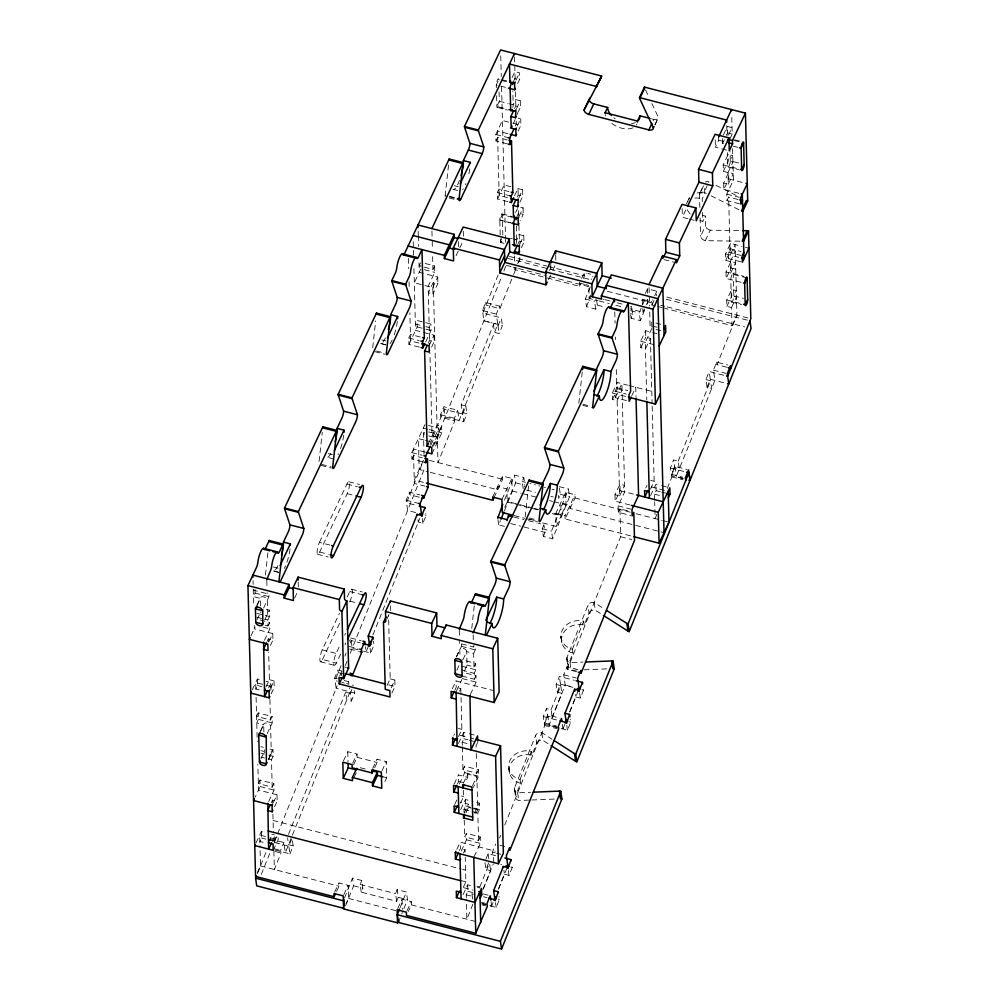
<?xml version="1.0" encoding="UTF-8"?>
<svg xmlns="http://www.w3.org/2000/svg" width="999" height="999" viewBox="0 0 999 999"><rect width="100%" height="100%" fill="white"/><g stroke="black" fill="none" stroke-linecap="round" stroke-linejoin="round"><path stroke-width="0.75" stroke-dasharray="5 3.75" d="M265.422 575.149L267.907 552.772M319.068 461.426L322.29 432.342M372.702 347.714L375.686 320.854M445.154 196.129A4.908 1.149 -75.5 0 1 445.142 195.854L448.613 164.523M471.765 628.408L474.25 606.031M525.162 516.933L528.633 485.601M578.808 403.209L582.28 371.878M269.792 839.347L283.853 842.419L285.339 852.684L350.012 691.932L349.463 688.086M415.734 512.562L407.654 510.464L406.168 500.199L409.403 492.182L419.792 494.867M428.459 425.487L438.848 428.171L439.011 434.615L437.362 438.124L437.999 462.574L454.782 420.854L440.921 417.27L440.559 414.697L443.781 406.693L457.642 410.264L459.115 420.542L497.777 324.388L496.303 314.111L499.525 306.094L485.664 302.522L482.442 310.539L483.916 320.804L502.397 325.574L499.175 333.591L494.555 332.392L493.444 324.7L498.064 325.886L499.175 333.591M274.363 841.932L336.151 688.361L334.677 678.096L337.899 670.079L342.232 671.191M349.575 641.021L350.187 639.522M257.442 873.551L266.733 850.461M341.084 665.571L335.04 680.594L337.35 681.193M344.917 656.106L346.116 653.046M350.149 643.019L351.149 640.521L360.389 642.906M421.815 464.772L406.543 502.772L416.933 505.444M430.045 444.318L444.143 409.253L462.624 414.023L463.736 421.728L445.254 416.958L443.781 406.693M498.139 274.975L482.817 313.099L501.286 317.869L502.397 325.574M261.326 874.375L270.554 851.41M337.15 685.789L336.139 688.299L354.62 693.069L351.398 701.086L346.778 699.887L345.666 692.195L350.287 693.381L351.398 701.086M341.183 675.774L342.182 673.276M345.204 665.759L347.227 660.751M350.249 653.234L425.274 466.633M433.504 446.178L502.047 275.736M503.896 271.116L506.156 264.86M273.888 851.173L274.363 869.517L281.006 853.009L280.632 850.436L283.853 842.419M346.578 683.578L348.888 684.178L348.539 681.668L349.937 678.159M454.782 420.854L454.408 418.281L457.642 410.264M288.486 834.39L345.666 692.195M463.736 421.728L466.958 413.711L462.337 412.525L461.226 404.82L493.444 324.7M485.664 302.522L486.038 305.082L499.9 308.666L511.938 278.721M513.598 274.588L516.083 268.394M518.581 262.2L519.83 259.103L519.705 254.695M368.431 646.116L366.133 651.86L365.384 646.728M372.914 634.914L419.78 518.356M274.937 850.012L289.96 853.883L288.848 846.178L291.671 839.172M350.287 693.381L351.898 689.372M462.624 414.023L465.846 406.006L461.226 404.82M498.064 325.886L501.286 317.869M289.96 853.883L293.182 845.866L292.207 839.123M363.524 651.186L370.741 652.996L373.963 644.979L373.401 641.121M417.944 519.655L418.294 522.065L422.914 523.251L426.136 515.234L425.849 513.311M344.505 897.964L352.497 878.084L361.738 880.481L362.849 888.186L361.238 892.182L396.653 901.323L398.264 897.327L397.152 889.622L406.393 892.007L407.505 899.699L403.509 909.639M504.47 500.174L514.547 475.112L523.788 477.497L524.825 484.727M596.553 299.812L597.315 305.107L595.704 309.116L586.463 306.73L585.352 299.026L590.534 286.151M345.617 905.668L353.609 885.788L352.497 878.084M504.507 526.386L498.738 524.9L500.449 520.641M504.445 510.714L515.659 482.817L514.547 475.112M586.463 306.73L590.696 296.191M361.238 892.182L360.127 884.477L361.738 880.481M523.214 488.723L522.177 481.506L523.788 477.497M595.704 309.116L594.592 301.411L595.304 299.663M524.188 486.963L524.487 486.201M396.653 901.323L395.542 893.63L397.152 889.622M559.203 486.65L568.443 489.023L569.555 496.728L552.634 538.811L543.394 536.426L542.282 528.721L543.893 524.725L538.361 523.289M630.519 306.256L631.618 306.543L630.619 309.053L642.931 312.262L644.48 308.978M543.394 536.426L545.004 532.417L543.893 524.725M559.415 488.086L560.314 494.343L558.703 498.351L558.216 494.98M644.592 310.115L640.359 320.642L631.118 318.256L632.729 314.248L631.618 306.543M400.124 907.616L406.393 892.007M552.634 538.811L551.523 531.118L568.443 489.023M640.359 320.642L639.248 312.937L641.133 308.254M642.544 304.745L645.366 297.727M399.513 919.579L400.087 918.156M401.798 913.898L402.372 912.487M646.952 304.258L647.889 301.923L647.402 298.551M472.727 899.088L471.965 893.793L473.176 890.783M485.864 859.227L488.086 853.708L496.166 855.793M529.208 800.099L518.781 800.524A4.908 4.171 -8.2 0 1 515.771 795.316L514.66 787.612L535.614 735.514A4.908 4.171 -8.2 0 1 541.845 732.704L552.047 739.235M556.78 727.422L544.368 724.213L543.256 716.508L546.478 708.503L551.098 709.69L552.21 717.394L547.589 716.196L546.478 708.503M552.21 717.394L561.875 693.343L557.255 692.157L556.143 684.452L559.365 676.435L574.388 680.319M576.348 670.129L571.128 670.329A4.908 4.171 -8.2 0 1 568.119 665.134L567.007 657.429L587.961 605.332A4.908 4.171 -8.2 0 1 594.193 602.522L604.395 609.04M520.054 779.445L531.331 751.398A17.17 14.573 -8.2 0 0 509.527 761.25A17.17 14.573 -8.2 0 0 520.054 779.445L520.604 783.291L515.771 795.316M572.402 649.263L583.678 621.203A17.17 14.573 -8.2 0 0 561.875 631.056A17.17 14.573 -8.2 0 0 572.402 649.263L572.951 653.109L568.119 665.134M493.943 862.399L492.47 852.135L495.691 844.118M504.757 825.049L544.78 725.524L544.418 722.951L547.639 714.934L560.114 718.156M564.697 724.487L562.974 728.783L549.113 725.212L565.222 685.064L563.748 674.8L566.97 666.783L578.059 669.642M483.341 888.66L490.596 870.616L485.976 869.43L488.586 862.911M520.604 783.291A17.17 14.573 -8.2 0 1 510.077 765.097A17.17 14.573 -8.2 0 1 531.893 755.244L536.725 743.219L535.614 735.514M544.368 724.213L547.589 716.196M557.255 692.157L560.476 684.14L559.365 676.435M572.951 653.109A17.17 14.573 -8.2 0 1 562.425 634.914A17.17 14.573 -8.2 0 1 584.24 625.062L589.073 613.036L587.961 605.332M472.939 904.107L466.845 919.242L466.333 899.375M479.807 886.962L489.485 862.924M499.537 838.036L500.699 835.152M551.098 709.69L560.764 685.651L556.143 684.452M577.035 671.852L567.332 669.355L620.666 536.713L619.942 508.816L631.031 511.675M483.004 889.56L493.369 863.835M569.88 711.588L577.934 691.508M498.401 889.222L504.445 874.2L503.896 870.354M569.692 711.95L575.736 696.927L575.387 694.517M481.98 903.496L491.683 905.993L493.406 901.71M498.588 888.848L507.23 867.407M683.041 478.671L671.49 475.699L670.391 467.994L673.613 459.977L678.234 461.176L679.332 468.868L674.725 467.682L673.613 459.977M705.956 379.545L710.576 380.744L711.675 388.449L707.055 387.25L705.956 379.545L709.178 371.528L725.349 375.711M489.822 905.818L496.178 907.454L499.4 899.437L498.988 896.553M504.445 874.2L509.065 875.386L512.287 867.382L512.012 865.446M561.113 728.533L567.457 730.182L570.691 722.165L570.267 719.28M575.736 696.927L580.357 698.114L583.578 690.097L583.166 687.212M667.282 488.399L671.902 476.898L671.54 474.325L674.762 466.308L687.237 469.53M683.166 478.371L676.236 476.585L714.909 380.432L713.423 370.154L716.645 362.137L727.734 365.01M671.49 475.699L674.725 467.682M707.055 387.25L710.289 379.233L709.178 371.528M656.867 514.298L655.132 518.618L654.682 501.81M678.234 461.176L710.576 380.744M726.723 367.22L717.02 364.71L736.95 315.147L735.102 244.605L728.496 258.604L740.971 261.825M253.596 589.472L253.284 590.134L267.145 593.706L267.457 593.056M255.007 589.447L255.107 593.081L253.434 596.615L260.364 598.401L256.668 606.256M256.88 605.419L260.602 597.539M499.063 91.821L499.313 101.224L496.84 106.468L507.23 109.153M420.804 269.006L414.298 282.792L432.779 287.562L432.954 294.006L428.334 292.819L433.279 282.317L437.899 283.504L432.954 294.006M512.125 77.51L514.91 71.603L519.53 72.79L519.705 79.246L516.92 85.152M257.018 619.692L260.714 611.838M263.599 608.029L268.968 596.653L268.868 593.031M250.999 635.826L255.12 627.072M513.224 81.993L515.084 78.047L519.705 79.246M516.133 80.02L519.53 72.79M264.772 619.717L269.318 610.089L265.16 609.015M507.255 143.856L495.991 140.946L495.829 134.49L502.435 120.492L509.365 122.278M424.288 267.183L432.942 269.418L434.602 265.909L424.2 263.237M265.21 625.237L267.982 625.948L267.832 620.042L269.48 616.545L269.318 610.089M495.991 140.946L497.652 137.437L507.18 139.897M267.982 625.948L269.643 622.452L257.168 619.23M434.602 265.909L434.765 272.365L428.159 286.363L429.67 344.081M514.572 108.616L515.821 105.994L520.442 107.193L518.269 111.788M264.435 640.284L269.805 628.895L269.643 622.452M516.558 108.616L520.267 100.737L515.646 99.55L513.174 104.795A3.684 0.862 -75.6 0 1 512.812 107.442M419.343 347.103L408.941 344.418L408.778 337.974L410.427 334.478L420.816 337.15M422.227 321.815L417.033 320.467L415.384 323.963L422.315 325.761M432.779 287.562L437.737 277.06L424.8 273.714M267.083 641.47L268.319 638.848L272.939 640.047L269.842 646.603M517.032 114.41L517.957 112.437M408.941 344.418L417.207 326.923L417.033 320.467M269.056 641.47L272.777 633.591L254.295 628.821L254.208 625.461M513.336 123.526L515.197 119.593M515.359 126.036L516.296 124.063L516.171 119.655M319.43 542.357L346.953 484.016A7.355 1.723 -75.5 0 1 349.55 483.591A7.355 1.723 -75.5 0 1 347.202 493.681L319.68 552.035A7.355 1.723 -75.5 0 1 317.083 552.447A7.355 1.723 -75.5 0 1 319.43 542.357L329.82 545.042M294.68 597.914L298.401 590.034M456.093 255.694L458.578 250.449M459.815 247.827L462.912 241.258M517.332 126.036L520.741 118.819L518.144 118.144M252.297 689.785L257.355 679.058L262.55 680.406M518.119 131.169L520.904 125.262L520.741 118.819M257.355 679.058L257.53 685.514L255.869 689.01L261.938 690.584M425.699 322.702L430.894 324.051L429.245 327.547L425.774 326.648M425.699 341.87L431.056 330.494L430.894 324.051M507.904 201.661L497.514 198.988L497.34 192.532L499.001 189.036L509.39 191.721M265.984 686.912L269.393 679.695L268.681 652.459M428.334 343.069L429.582 340.447L434.203 341.633L429.857 350.824M497.514 198.988L504.12 184.977L511.051 186.763M429.071 345.691L434.028 335.189L415.547 330.419L413.861 266.009M268.731 687.886L271.216 682.642L266.021 681.293M258.242 712.924L256.593 716.42L270.454 719.992L272.103 716.495L258.242 712.924L258.404 719.367L256.755 722.864L263.686 724.662A3.684 2.26 25.3 0 1 267.095 723.139A3.684 2.26 25.3 0 1 270.617 726.448L271.316 753.321A3.684 2.26 25.3 0 1 268.544 754.957M270.604 688.099L274.013 680.881L269.393 679.695M270.966 689.959L271.216 682.642M271.091 693.893L274.188 687.337L274.013 680.881M500.199 234.852L499.812 220.005L502.285 214.76L511.988 217.258M260.19 731.705L263.911 723.825M260.901 730.569L263.686 724.662L263.886 732.117M514.572 195.779L517.981 188.561L518.206 197.377M517.22 196.978L518.144 195.005L522.764 196.204L519.355 203.421M518.881 197.627L522.602 189.748L514.51 187.662M267.208 733.666L272.265 722.951L272.103 716.495M501.76 238.549L500.374 241.496L505.569 242.907M515.659 212.537L517.519 208.604M260.989 758.753L264.398 751.523L264.348 749.849M516.146 218.331L518.618 213.074L523.239 214.273L520.142 220.841M519.043 216.358L523.076 207.829L520.766 207.23M422.34 461.725L411.95 459.053L411.775 452.597L424.987 424.587M268.431 759.44L272.977 749.812L268.644 748.701M268.619 759.39L271.104 754.145M260.002 780.094L258.354 783.591L272.203 787.175L273.863 783.666L260.002 780.094L260.165 786.538L255.22 797.04M411.95 459.053L413.598 455.544L422.265 457.779M424.538 432.355L423.501 434.54L424.375 434.765M340.659 653.97L336.351 663.086L322.49 659.515A7.355 1.723 -75.5 0 1 319.892 659.927A7.355 1.723 -75.5 0 1 322.24 649.837L339.448 613.374M347.177 596.965L349.762 591.495A7.355 1.723 -75.5 0 1 352.372 591.071A7.355 1.723 -75.5 0 1 350.012 601.161L348.301 604.807M272.203 787.175L271.491 759.764L273.139 756.268L272.977 749.812M518.119 243.656L519.355 241.021L523.976 242.22L520.879 248.776M322.49 659.515L339.697 623.039M520.092 243.644L523.801 235.764L519.18 234.578L516.708 239.822L511.163 238.399M428.359 443.606L437.025 425.224L433.279 282.317M423.526 460.302L414.235 479.995L426.323 483.116M430.919 444.98L438.848 428.171M543.169 276.91L514.872 269.605L516.108 266.97M517.657 263.699L519.83 259.103M431.743 447.415L441.645 426.411L437.025 425.224M336.351 663.086A7.355 1.723 -75.5 0 1 333.753 663.498A7.355 1.723 -75.5 0 1 336.101 653.421L340.397 644.305M344.705 635.177L345.567 633.354M431.905 453.871L441.82 432.867L441.645 426.411M268.656 801.498L274.026 790.122L273.863 783.666M344.955 644.855L345.816 643.031M271.303 802.697L272.54 800.074L277.16 801.26L273.451 809.14M273.276 802.684L276.998 794.817L258.516 790.047L257.854 764.522M255.981 842.919L261.351 831.53L265.684 832.654M261.351 831.53L261.513 837.986L259.865 841.483L265.934 843.056M339.672 676.111L342.145 670.866M268.431 842.669L272.153 834.789M257.405 872.502L260.502 865.933L259.977 845.853M272.315 841.245L275.212 835.114M274.288 841.233L276.773 835.988M274.75 842.881L275.212 835.514M273.227 850.311L278.172 839.809L278.072 835.938M549.562 270.479L550.799 267.844M386.85 619.093L389.323 613.836M548.488 279.545L550.973 274.3M552.822 270.354L555.307 265.11M343.456 760.888L347.789 751.698L357.03 754.083L357.105 757.317L353.396 765.184M653.196 120.704L653.821 119.393A4.908 3.009 25.3 0 0 658.353 117.37L651.51 102.71M387.1 685.414L390.197 678.845L388.549 615.871M352.697 763.273L357.03 754.083M547.215 277.947L579.545 286.301L579.77 282.417M581.63 278.471L584.415 272.565L586.725 273.164M654.944 124.588L658.353 117.37M654.969 125.037L658.066 118.469M579.545 286.301L580.781 283.666M583.266 278.421L584.502 275.799L584.415 272.565M391.108 687.924L394.817 680.044L390.197 678.845M391.895 693.056L394.992 686.488L394.817 680.044M354.358 776.772L356.206 772.839M592.407 299.225L589.035 298.351L589.01 284.802M591.483 279.545L591.795 278.896M592.732 276.923L593.031 276.261M492.682 497.052L502.597 476.036L511.838 478.421L512.162 490.946L507.205 501.448L532.654 508.016M494.006 497.639L502.684 479.27L502.597 476.036M589.035 298.351L590.584 295.067M372.714 768.443L377.048 759.252L386.288 761.638L386.7 777.759L383.604 784.327M374.65 767.731L377.135 762.474L377.048 759.252M501.923 499.438L511.838 478.421M504.745 507.242L507.217 501.985L506.88 488.923L497.639 486.538L497.727 489.772L429.77 472.227M381.955 770.828L386.288 761.638M334.615 892.169L338.961 882.991L348.189 885.376L348.539 898.426L346.054 903.683M336.563 891.458L339.036 886.213L338.961 882.991M474.1 645.654L473.489 646.977L459.627 643.393L460.352 641.857M343.856 894.555L348.189 885.376M456.306 656.892L460.015 649.013M456.493 656.842L461.451 646.341L461.363 643.119M456.843 670.279L459.74 664.148M463.012 659.515L466.708 651.66A3.684 2.26 25.3 0 0 463.199 648.314A3.684 2.26 25.3 0 0 459.79 649.837L459.965 656.493M452.31 688.773L456.019 680.893L493.743 690.634M454.945 689.972L456.193 687.349L456.019 680.893M464.385 671.141L467.057 665.097L466.72 651.635L473.638 653.458L473.988 666.895L467.057 665.097A3.684 2.26 25.3 0 1 463.361 666.495M473.638 653.458L475.312 649.924L475.224 646.69M456.518 690.833L461.875 679.457M642.732 304.408L642.594 299.363L643.531 297.402M645.379 293.456L647.552 288.861L656.793 291.246L656.256 295.791M687.924 218.669L682.392 217.245L687.012 207.442M726.498 150.087L715.409 147.228L718.718 140.222L718.631 137M459.565 691.158L460.814 688.536L456.193 687.349M723.388 134.99L727.422 126.461L732.042 127.647L728.009 136.176M473.988 666.895L475.661 663.348L461.8 659.777M646.653 304.395L647.889 301.76L647.814 298.738M723.501 143.631L722.639 143.406L724.799 138.811M726.66 134.877L727.584 132.904L727.422 126.461M699.787 193.244L702.884 186.688M699.837 207.455L699.5 194.355L703.521 185.814M461.863 675.998L474.325 679.22L474.175 673.301L475.824 669.805L475.661 663.348M655.669 305.944L651.922 304.982L652.759 299.787M654.62 295.841L656.793 291.246M474.325 679.22L475.986 675.711L462.125 672.14M699.5 194.355A4.908 3.009 25.3 0 1 704.033 192.32L707.13 185.752M708.678 182.467L708.99 181.818A4.908 3.009 25.3 0 0 705.431 182.08M729.732 139.348L732.205 134.091L731.73 115.709M651.922 304.982L654.395 299.725M702.309 201.786L702.222 198.776L704.707 193.519L704.52 186.264M619.605 495.916L624.562 485.414L619.942 484.215L614.984 494.717L619.605 495.916L617.107 400.636L612.487 399.438L612.325 392.994L617.27 382.492L627.559 385.139M470.367 694.417L476.148 682.167L475.986 675.711M542.694 522.927L556.168 526.398L555.819 513.349L565.734 492.332L574.974 494.717L575.049 497.952L565.147 518.956L633.728 536.663M626.373 400.549L615.284 397.689L615.122 391.233L616.77 387.737L616.208 366.021M453.858 735.401L454.47 734.09M612.487 399.438L617.444 388.936L617.27 382.492M728.283 184.166L733.241 173.664L728.621 172.477L723.676 182.979L728.283 184.166L727.984 172.54L723.363 171.353L723.201 164.897L728.146 154.395L732.766 155.594L730.294 160.839A3.684 0.862 -75.5 0 1 729.12 165.884A3.684 0.862 -75.5 0 1 727.809 166.096L727.459 152.66M645.616 330.719L645.791 337.163L650.411 338.361L645.454 348.863L640.834 347.664L640.671 341.221L645.616 330.719L651.311 332.18M615.284 397.689L621.89 383.678L624.725 491.858L618.119 505.869L618.294 512.312L630.769 515.534M565.734 492.332L566.058 504.857L561.101 515.359L552.122 513.049M723.363 171.353L728.321 160.851L728.146 154.395M556.168 526.398L561.113 515.896L560.776 502.847L570.017 505.232L570.104 508.454L634.215 524.999M640.834 347.664L645.791 337.163M458.479 736.6L461.875 729.382L461.001 696.103M617.107 400.636L622.065 390.134L617.444 388.936M651.885 328.409L645.279 342.407L646.79 400.124M699.874 220.392A17.17 10.552 25.3 0 0 702.821 221.341L705.294 216.096A17.17 10.552 25.3 0 1 702.347 215.147M565.147 518.956L565.059 515.734L574.974 494.717M458.416 743.531L463.698 732.329L467.857 733.403M727.984 172.54L732.941 162.038L728.321 160.851M739.922 241.171L705.294 240.684A4.908 3.009 25.3 0 1 700.599 236.263L705.544 225.762L705.294 216.096M462.3 745.316L462.212 742.282L463.873 738.773L463.698 732.329M738.848 193.307L723.838 189.423L728.795 178.921L728.621 172.477M631.793 395.666L635.751 387.262L636.001 396.528M739.447 203.784L726.972 200.562L726.81 194.118L733.416 180.12L732.567 147.914M705.294 240.684L710.252 230.182L740.259 230.594M726.972 200.562L728.633 197.065L738.323 199.575M454.145 784.128L458.479 774.937L467.719 777.322L465.247 782.579M478.446 769.754L476.798 773.263L462.937 769.68L464.585 766.183L478.446 769.754L478.608 776.211L473.251 787.587M397.752 908.478L402.085 899.287L411.326 901.672L411.413 904.894L408.316 911.45M457.417 784.015L458.653 781.393L458.479 774.937M459.39 784.015L464.747 772.627L464.585 766.183M463.299 783.291L467.632 774.1L476.873 776.485L477.747 809.802L474.65 816.37M454.682 804.545L457.155 799.3M406.993 910.863L411.326 901.672M460.539 803.121L463.636 796.553L463.474 790.346M460.714 809.565L465.459 799.5L471.004 800.936M472.539 785.676L476.873 776.485M730.619 273.177L735.576 262.675L730.956 261.488L725.998 271.99L730.619 273.177L730.319 261.551L725.699 260.364L725.524 253.908L730.481 243.406L742.032 246.391M464.06 812.499L463.973 809.452L465.621 805.956L465.459 799.5M728.496 258.604L728.321 252.16L729.982 248.651L728.633 197.065M464.085 813.386L468.431 804.195L460.339 802.11M725.699 260.364L730.656 249.862L730.481 243.406M466.034 812.674L468.506 807.417L468.431 804.195M630.019 505.007L615.159 501.173L620.104 490.671L619.942 484.215M730.319 261.551L735.264 251.049L730.656 249.862M456.83 849.337L460.239 842.12L495.279 851.16M741.183 282.317L726.173 278.434L731.118 267.932L730.956 261.488M474.562 813.149L479.32 803.084L472.39 801.285M480.207 836.937L478.546 840.434L464.697 836.862L466.346 833.353L480.207 836.937L480.369 843.381L473.763 857.392M618.294 512.312L619.942 508.816M459.478 850.536L460.414 848.563L460.239 842.12M478.546 840.434L477.834 813.024L479.483 809.527L479.32 803.084M461.226 851.011L466.508 839.809L466.346 833.353M463.486 853.034L465.034 849.749L460.414 848.563M663.186 307.879L731.992 325.649L731.518 307.58L726.897 306.381L726.735 299.937L731.693 289.435L736.3 290.622L733.828 295.879L743.531 298.376M726.897 306.381L731.855 295.879L731.693 289.435M645.816 487.949L647.052 485.327M731.518 307.58L736.475 297.065L731.855 295.879M650.436 489.148L654.145 481.268L652.16 405.157M463.399 887.1L465.871 881.855L465.234 857.417M650.599 495.591L655.968 484.215L660.127 485.289M463.074 894.642L467.694 884.839L471.853 885.913M731.992 325.649L736.95 315.147M654.645 500.274L654.482 494.168L656.143 490.659L655.968 484.215M466.283 897.851L466.208 894.792L467.857 891.295L467.694 884.839M687.487 201.711L689.26 198.002M567.007 657.429A4.908 4.171 -8.2 0 0 570.017 662.637L583.054 662.1M584.165 669.805L607.629 668.855M514.66 787.612A4.908 4.171 -8.2 0 0 517.669 792.819L530.706 792.294M531.818 799.987L555.282 799.038M585.352 299.026L594.592 301.411M560.314 494.343L569.555 496.728M398.264 897.327L407.505 899.699M727.584 132.904L732.205 134.091M501.973 79.72L508.903 81.506M734.864 139.835L740.409 141.271M650.349 118.506L651.223 118.731M652.085 118.943L653.821 119.393M499.612 79.945L498.751 79.72A3.684 0.862 -75.5 0 0 497.44 79.945A3.684 0.862 -75.5 0 0 496.266 84.977L496.341 87.662M501.523 80.444L508.454 82.23M733.89 140.422L740.821 142.208M718.718 140.222L724.263 141.658M497.14 85.202L496.266 84.977L498.751 79.72L498.788 81.069M500.599 86.089L506.668 87.662M733.316 146.166L737.649 147.278M499.313 101.224L507.979 103.459M509.015 103.721L513.174 104.795L512.812 90.984M738.611 162.987L730.294 160.839L730.057 151.636M723.201 164.897L739.36 169.081M497.077 107.368L507.48 110.052M728.221 167.033L739.31 169.892M512.824 123.177L520.904 125.262M728.795 178.921L747.277 183.691M507.867 133.679L497.477 130.994L499.163 195.479L509.565 198.164M495.829 134.49L507.08 137.4M726.81 194.118L739.285 197.34M689.31 219.031L694.854 220.467M745.491 247.29L746.653 247.59M729.982 248.651L741.071 251.523M497.34 192.532L508.603 195.442M728.321 252.16L740.796 255.382M725.524 253.908L740.546 257.792M454.433 185.739L458.329 186.751M452.947 189.236L460.252 191.221M731.118 267.932L735.739 269.131L733.266 274.375L733.828 295.941A3.684 0.862 -75.5 0 1 732.654 300.986A3.684 0.862 -75.5 0 1 731.355 301.186L730.793 279.695A3.684 0.862 -75.5 0 1 731.967 274.65A3.684 0.862 -75.5 0 1 733.266 274.438L747.127 277.959M449.475 196.241L455.544 197.802M445.142 195.854L446.016 196.079M449.475 196.965L455.544 198.526M449.15 198.002L456.081 199.788M502.035 213.923L512.437 216.596M732.866 273.501L743.943 276.361M663.96 259.615L673.663 262.113M499.812 220.005L510.202 222.69M511.076 222.977L499.812 220.067A3.684 0.862 -75.5 0 1 500.986 215.022A3.684 0.862 -75.5 0 1 502.285 214.822L502.809 234.977M510.639 238.324L512.375 238.773M515.846 239.673L516.708 239.897A3.684 0.862 -75.5 0 1 516.058 243.581M726.735 299.937L741.745 303.808M500.624 242.47L504.083 243.369M731.768 302.135L741.458 304.633M587.887 273.464L590.771 274.213M509.428 256.418L546.778 266.059M548.126 266.408L584.502 275.799M666.882 297.065L750.811 318.718M507.854 258.354L590.147 279.595M666.121 299.213L747.377 320.179M579.457 283.067L580.619 283.366M581.193 283.516L584.665 284.415M585.814 284.715L588.698 285.452M642.594 299.363L651.835 301.748M607.467 291.333L647.889 301.76M506.218 265.347L511.713 266.758M513.086 267.108L517.195 268.182M518.568 268.531L544.63 275.262M550.112 276.673L591.258 287.3M647.889 301.923L654.345 303.584M660.789 305.244L664.66 306.243M667.232 306.905L744.617 326.885M658.179 306.593L661.925 307.567M602.847 299.113L603.958 299.4M605.057 299.688L610.589 301.124M617.232 302.834L623.875 304.545M595.779 300.087L598.026 300.674M599.15 300.961L609.253 303.571M615.983 305.307L622.727 307.055M630.594 310.701L639.248 312.937M597.315 305.107L605.069 307.105M630.519 313.674L632.729 314.248M655.881 323.027L661.425 324.463M420.816 266.283L419.093 265.834L420.741 262.337L420.829 265.559M652.846 326.173L657.005 327.247M424.375 269.68L434.765 272.365M656.043 329.483L661.588 330.919M423.414 273.364L419.255 272.29L418.956 260.727M652.722 332.555L656.992 333.654M640.671 341.221L656.368 345.279M482.442 310.539L496.303 314.111M713.423 370.154L725.898 373.376M483.916 320.804L485.077 321.104M487.387 321.703L488.536 322.003M490.846 322.59L492.007 322.889M494.318 323.489L495.467 323.788M710.289 379.233L727.372 383.653M417.207 326.923L422.402 328.259M425.861 329.158L431.056 330.494M628.821 385.464L652.859 391.67M616.77 387.737L627.859 390.597M408.778 337.974L419.168 340.659M615.122 391.233L626.211 394.093M418.918 343.069L410.601 340.921L409.865 312.749M612.325 392.994L627.022 396.79M381.918 339.885L386.076 340.959M376.611 351.024L384.927 353.171M582.966 404.283L591.271 406.431M374.737 351.648L384.902 354.27M582.817 405.357L591.47 407.592M670.391 467.994L685.401 471.865M440.559 414.697L454.408 418.281M671.54 474.325L682.617 477.185M671.902 476.898L682.991 479.757M650.686 480.369L654.145 481.268M661.513 485.651L668.443 487.437M427.597 429.195L423.339 428.096L424.026 454.408M429.021 429.558L441.82 432.867M651.123 486.888L665.334 490.559M428.621 431.93L439.011 434.615M656.143 490.659L660.302 491.733M661.688 492.095L665.846 493.169M428.708 435.889L437.362 438.124M654.482 494.168L660.027 495.591M424.063 440.059L418.381 438.598L419.193 469.493L428.259 471.84M425.487 440.434L436.863 443.369L436.688 436.913L432.067 435.726L429.895 352.659M620.104 490.671L635.814 494.717M424.8 452.035L413.424 449.1L414.323 483.416L424.725 486.088M411.775 452.597L422.177 455.282M618.119 505.869L630.594 509.078M522.177 481.506L525.499 482.367M529.92 483.504L531.031 483.791M534.353 484.652L535.452 484.94M538.773 485.789L539.885 486.076M544.318 487.225L545.417 487.5M552.06 489.223L554.27 489.797M429.345 460.339L502.684 479.27M575.049 497.952L630.219 512.187M636.188 513.723L662.062 520.404M663.024 520.654L667.494 521.815M515.659 482.817L524.313 485.052M526.61 490.059L535.464 492.345M550.961 496.353L553.171 496.928M512.162 490.946L521.141 493.269M522.639 493.656L539.11 497.902M549.587 500.611L552.584 501.386M554.083 501.773L566.058 504.857M635.701 525.387L659.565 531.543M661.051 531.93L664.035 532.692M328.284 453.608L332.442 454.682M555.819 513.349L565.059 515.734M534.153 508.404L538.648 509.565M507.217 501.985L538.661 510.102M552.135 513.586L561.113 515.896M620.666 536.713L631.755 539.585M321.591 464.385L331.293 466.883M529.32 518.006L537.637 520.154M321.091 465.372L331.256 467.994M529.17 519.08L537.837 521.316M514.248 515.584L524.725 518.281M526.223 518.668L536.7 521.378M514.01 517.007L523.976 519.58M528.396 520.716L537.25 523.001M542.282 528.721L551.523 531.118M419.293 497.215L409.765 494.755L409.403 492.182M348.738 481.718L359.478 484.49M510.689 523.563L520.654 526.136M523.976 526.997L545.004 532.417M346.953 484.016L357.342 486.688M406.168 500.199L417.432 503.109M347.202 493.681L354.995 495.691M424.975 514.947L426.136 515.234M319.68 552.035L328.346 554.27M317.545 554.233L328.284 557.017M273.251 566.97L278.796 568.394M351.548 589.198L362.287 591.97M349.762 591.495L361.026 594.393M350.012 601.161L356.943 602.946M255.107 593.081L268.968 596.653M461.451 646.341L475.312 649.924M563.748 674.8L576.223 678.021M565.222 685.064L573.538 687.212M560.476 684.14L572.889 687.349M581.843 689.66L583.578 690.097M257.005 613.324L263.936 615.109M265.322 615.471L269.48 616.545M461.963 666.221L475.824 669.805M350.786 638.011L361.188 640.696M256.743 617.182L263.674 618.968M265.06 619.33L267.832 620.042M461.7 670.079L474.175 673.301M349.3 646.478L357.967 648.713M358.329 649.85L352.26 648.226L350.886 638.661M349.662 649.038L358.329 651.286M262.874 627.11L269.805 628.895M462.287 678.583L476.148 682.167M322.24 649.837L336.101 653.421M569.53 721.865L570.691 722.165M543.256 716.508L558.266 720.391M344.58 667.07L346.029 667.444M320.367 661.713L334.565 665.384M544.418 722.951L556.893 726.173M388.636 684.852L394.992 686.488M544.78 725.524L557.255 728.733M341.733 673.538L338.261 672.639L337.899 670.079M334.677 678.096L337.275 678.758M344.205 680.544L348.539 681.668M341.97 682.379L344.28 682.979M352.36 685.064L353.509 685.364M458.416 728.483L461.875 729.382M469.243 733.753L476.173 735.551M262.637 684.352L255.707 682.567L255.944 691.97M266.096 685.252L274.188 687.337M460.127 735.326L468.206 737.412M470.904 738.111L473.601 738.81M257.53 685.514L261.85 686.625M463.873 738.773L468.019 739.847M469.405 740.209L477.722 742.357L476.073 745.853L476.236 751.947M462.212 742.282L467.757 743.706M258.404 719.367L272.265 722.951M464.747 772.627L478.608 776.211M458.653 781.393L463.274 782.579M357.105 757.317L377.135 762.474M360.227 767.719L365.946 769.205M461.326 795.953L463.636 796.553M382.742 776.735L386.7 777.759M260.851 746.69L263.449 747.352M260.926 750.636L264.398 751.523A3.684 2.26 25.3 0 0 264.81 752.734M261.014 753.134L264.485 754.033M268.806 755.144L273.139 756.268M465.621 805.956L479.483 809.527M468.506 807.417L471.153 808.104M472.465 808.441L477.747 809.802M261.101 757.08L264.56 757.979M268.893 759.09L271.491 759.764M463.973 809.452L470.904 811.238M472.29 811.6L477.834 813.024M499.85 845.191L506.78 846.977M260.165 786.538L274.026 790.122M466.508 839.809L480.369 843.381M492.47 852.135L495.242 852.846M496.628 853.208L500.786 854.282M500.749 864.397L501.61 864.622M510.851 867.007L512.287 867.382M273.077 820.491L461.051 869.018M462.562 869.405L465.571 870.179M461.251 880.656L465.871 881.855M476.923 886.225L479.52 886.887M271.74 834.215L274.338 834.889M477.397 887.349L480.169 888.061M265.472 836.525L259.69 835.039L259.94 844.542M270.092 837.724L278.172 839.809M463.736 887.699L472.964 890.084M483.266 893.943L488.811 895.366M293.182 845.866L288.561 844.679L287.587 837.936M261.513 837.986L265.846 839.098M269.318 839.997L275.374 841.558M467.857 891.295L473.401 892.719M498.251 899.137L499.4 899.437M274.987 842.607L288.848 846.178M471.965 893.793L473.414 894.155M483.516 896.765L486.988 897.664M466.208 894.792L473.139 896.578M274.575 848.875L280.632 850.436M481.431 902.309L485.589 903.383M482.03 903.795L485.489 904.694M274.937 851.435L281.006 853.009M481.805 904.882L485.964 905.956M360.127 884.477L395.542 893.63M353.609 885.788L362.849 888.186M260.502 865.933L339.036 886.213M411.413 904.894L477.934 922.102M348.539 898.426L396.441 910.801M278.821 572.377L272.977 570.791A17.17 4.008 -75.5 0 0 278.459 564.497M381.056 343.556L387.562 345.329L380.257 343.344A17.17 4.008 -75.5 0 0 385.739 337.05M333.916 459.053L326.611 457.067A17.17 4.008 -75.5 0 0 332.105 450.774M273.776 571.003L280.282 572.777M715.996 185.315L739.385 196.99M704.033 192.32L706.368 193.481M711.051 195.816L739.11 209.827M594.193 602.522L595.304 610.227L601.423 614.135M541.845 732.704L542.957 740.409L549.075 744.317M645.516 89.885L648.938 97.215M561.088 637.974L561.975 643.269L560.938 636.513L561.488 640.371M509.627 773.451L508.741 768.156L509.14 770.554M716.645 362.137L717.02 364.71M674.762 466.308L676.236 476.585M630.644 314.885L631.118 318.256M583.678 621.203L584.24 625.062M579.595 692.819L580.357 698.114M570.017 662.637L571.128 670.329M566.745 658.99L567.857 666.695M566.97 666.783L567.332 669.355M566.77 725.361L567.457 730.182M560.764 685.651L561.875 693.343M562.337 724.387L562.974 728.783M499.525 306.094L499.9 308.666M547.639 714.934L549.113 725.212M497.977 519.605L498.738 524.9M531.331 751.398L531.893 755.244M465.846 406.006L466.958 413.711M517.669 792.819L518.781 800.524M514.398 789.173L515.509 796.877M508.379 870.579L509.065 875.386M495.479 902.634L496.178 907.454M488.086 853.708L488.848 859.003M489.685 864.36L490.596 870.616M491.046 901.597L491.683 905.993M485.002 862.686L485.976 869.43M422.215 518.444L422.914 523.251M370.042 648.176L370.741 652.996M354.27 690.659L354.62 693.069M269.992 838.848L270.18 840.122M726.76 125.724L727.022 135.889M722.502 138.574L722.639 143.406M723.676 182.979L723.838 189.423M725.998 271.99L726.173 278.434M715.222 139.848L715.409 147.228M702.584 212.312L702.821 221.341M700.112 217.932L700.599 236.263M682.155 208.641L682.392 217.245M651.86 327.123L651.723 321.965L650.074 325.462L649.6 307.305M649.075 287.65L649.55 305.794M650.411 338.361L652.11 403.596M647.552 288.861L647.664 293.294M642.844 308.641L642.931 312.262M614.785 311.863L615.084 323.189M615.446 337.05L615.509 339.573M614.984 494.717L615.159 501.173M555.694 255.195L555.844 260.926M550.711 264.26L550.936 273.002M520.267 100.737L520.442 107.193M522.602 189.748L522.764 196.204M523.076 207.829L523.239 214.273M523.801 235.764L523.976 242.22M514.535 56.918L515.134 79.982M515.447 91.871L515.909 109.378M518.556 210.602L518.706 216.146M518.943 225.299L519.418 243.281M516.346 226.011L516.708 239.897M514.522 256.044L514.722 263.948M514.81 267.345L514.872 269.605M500.736 55.832L501.273 76.399M501.548 86.688L505.506 237.887M505.544 239.36L505.619 242.295M496.553 95.729L496.84 106.468A3.684 0.862 -75.6 0 0 498.139 106.269A3.684 0.862 -75.6 0 0 499.313 101.224M500.299 238.811L500.374 241.571A3.684 0.862 -75.5 0 0 502.247 239.835M463.299 231.194L463.449 236.726M473.164 634.752L473.364 642.27M473.464 646.028L473.489 646.977M476.273 753.471L476.798 773.263M458.341 241.696L458.491 247.228M467.632 774.1L467.719 777.322M459.278 630.232L459.478 637.749M459.577 641.508L459.627 643.393M460.814 688.536L460.964 694.592M462.337 746.84L462.937 769.68M464.248 820.104L464.697 836.862M465.034 849.749L465.097 852.309M437.737 277.06L437.899 283.504M431.943 231.119L432.142 238.786M432.217 241.333L432.417 248.988M432.617 256.656L432.942 269.418M434.028 335.189L434.203 341.633M418.181 231.094L418.281 235.202M418.294 235.677L418.581 246.353M413.224 241.596L413.586 255.332M408.441 258.454L408.703 268.669M409.053 281.793L409.165 286.463M402.085 899.287L402.36 909.44M390.584 605.819L390.709 610.664M347.789 751.698L348.052 761.962M298.189 581.967L298.326 587.012M272.777 633.591L272.939 640.047M276.998 794.817L277.16 801.26M266.795 580.544L266.995 588.061M267.12 592.769L267.145 593.706M268.319 638.848L268.406 641.87M269.905 699.437L270.454 719.992M272.54 800.074L272.615 802.622M272.914 814.11L273.389 832.167M260.564 605.869L260.377 598.364A3.684 2.26 25.3 0 1 263.786 596.84A3.684 2.26 25.3 0 1 267.307 600.162L267.657 613.586A3.684 2.26 25.3 0 1 264.885 615.234M253.034 580.731L253.134 584.49M253.259 589.185L253.671 605.569M256.094 697.339L257.255 741.683M261.001 612.762A3.684 2.26 25.3 0 1 260.739 611.8M688.873 199.638A17.17 10.552 25.3 0 1 689.372 197.69M697.314 192.869A17.17 10.552 25.3 0 1 704.707 193.519M710.252 230.182A4.908 3.009 25.3 0 1 705.544 225.762M690.159 213.936A17.17 10.552 25.3 0 1 686.45 206.918M686.575 203.896A17.17 10.552 25.3 0 1 688.024 201.174M694.829 198.114A17.17 10.552 25.3 0 1 702.222 198.776M635.439 122.577A17.17 10.552 25.3 0 1 631.48 123.589M615.197 118.806A17.17 10.552 25.3 0 1 613.836 117.77M632.954 127.822A17.17 10.552 25.3 0 1 611.351 123.027M605.856 115.984A17.17 10.552 25.3 0 1 605.469 114.848M636.937 124.013A17.17 10.552 25.3 0 1 636.463 124.925M397.34 321.466A17.17 4.008 -75.5 0 1 393.731 336.176M392.157 339.985A17.17 4.008 -75.5 0 1 390.01 343.706M290.06 548.913A17.17 4.008 -75.5 0 1 284.353 568.481M343.706 435.189A17.17 4.008 -75.5 0 1 340.097 449.9M338.511 453.708A17.17 4.008 -75.5 0 1 337.987 454.77M459.49 180.307A17.195 4.008 -75.5 0 1 453.309 189.46M469.817 168.906A17.195 4.008 -75.5 0 1 467.957 177.36M465.884 183.491A17.195 4.008 -75.5 0 1 465.359 184.753M463.236 188.836A17.195 4.008 -75.5 0 1 462.687 189.623M589.073 613.036A4.908 4.171 -8.2 0 1 595.304 610.227M536.725 743.219A4.908 4.171 -8.2 0 1 542.957 740.409"/><path stroke-width="1.5" d="M264.211 549.275A4.908 1.149 -75.5 0 0 265.709 547.902L269.193 540.509L283.054 544.093A4.908 1.149 -75.5 0 1 283.004 545.154L279.033 580.968A4.908 1.149 -75.5 0 0 280.769 580.694L302.235 535.177A4.908 1.149 -75.5 0 0 303.808 528.459L298.476 512.362A4.908 1.149 -75.5 0 1 298.389 511.588L336.7 430.369L322.839 426.785L284.528 508.016A4.908 1.149 -75.5 0 0 284.615 508.791L289.947 524.875A4.908 1.149 -75.5 0 1 288.386 531.605L283.429 542.107A17.17 4.008 -75.5 0 1 281.518 555.394M336.7 430.369A4.908 1.149 -75.5 0 1 336.651 431.443L332.679 467.245A4.908 1.149 -75.5 0 0 334.415 466.97L355.881 421.453A4.908 1.149 -75.5 0 0 357.442 414.735L352.123 398.651A4.908 1.149 -75.5 0 1 352.023 397.864L390.334 316.646L376.473 313.074L338.162 394.293A4.908 1.149 -75.5 0 0 338.261 395.067L343.594 411.151A4.908 1.149 -75.5 0 1 342.02 417.882L337.063 428.384A17.17 4.008 -75.5 0 1 335.164 441.67M390.334 316.646A4.908 1.149 -75.5 0 1 390.284 317.719L386.313 353.521A4.908 1.149 -75.5 0 0 388.049 353.246L409.515 307.742A4.908 1.149 -75.5 0 0 411.089 301.011L405.756 284.927A4.895 1.136 -75.5 0 1 405.669 284.153L409.14 276.76A4.908 1.149 -75.5 0 0 410.651 271.316A9.815 2.285 -75.5 0 1 413.648 260.414A9.815 2.285 -75.5 0 1 416.87 258.117A4.908 1.149 -75.5 0 0 418.494 256.955L421.965 249.575L424.288 338.049L422.639 341.546L422.802 348.002L421.066 347.552M457.267 198.976L459.003 199.425L462.974 163.624A4.908 1.149 -75.5 0 0 463.024 162.55L449.163 158.978L404.632 253.384A4.908 1.149 -75.5 0 1 403.022 254.533A9.815 2.285 -75.5 0 0 399.787 256.83A9.815 2.285 -75.5 0 0 396.79 267.732A4.908 1.149 -75.5 0 1 395.292 273.189L391.808 280.569A4.895 1.136 -75.5 0 0 391.895 281.343L397.227 297.44A4.908 1.149 -75.5 0 1 395.666 304.158L390.709 314.66A17.17 4.008 -75.5 0 1 388.336 329.658M459.253 629.283L462.712 620.966A4.908 1.149 -75.5 0 0 464.21 615.509A9.815 2.285 -75.5 0 1 467.22 604.607A9.815 2.285 -75.5 0 1 470.442 602.31A4.908 1.149 -75.5 0 0 472.052 601.161L475.536 593.781L489.398 597.352A4.908 1.149 -75.5 0 1 489.348 598.426L485.377 634.228A4.908 1.149 -75.5 0 0 487.112 633.953L492.07 623.451A17.17 4.008 -75.5 0 0 498.151 622.477A17.17 4.008 -75.5 0 0 503.633 598.95L508.591 588.436A4.908 1.149 -75.5 0 0 510.152 581.718L504.82 565.634A4.908 1.149 -75.5 0 1 504.732 564.847L543.044 483.628L529.183 480.057L490.871 561.276A4.908 1.149 -75.5 0 0 490.959 562.05L496.291 578.134A4.908 1.149 -75.5 0 1 494.73 584.865L488.461 598.139M543.044 483.628A4.908 1.149 -75.5 0 1 542.994 484.702L539.023 520.504A4.908 1.149 -75.5 0 0 540.759 520.229L545.716 509.727A17.17 4.008 -75.5 0 0 551.785 508.766A17.17 4.008 -75.5 0 0 557.267 485.227L562.225 474.725A4.908 1.149 -75.5 0 0 563.786 467.994L558.466 451.91A4.908 1.149 -75.5 0 1 558.366 451.136L596.678 369.917L582.817 366.333L544.505 447.552A4.908 1.149 -75.5 0 0 544.605 448.326L549.937 464.423A4.908 1.149 -75.5 0 1 548.364 471.141L542.107 484.415M582.529 369.642L582.779 367.407A4.908 1.149 -75.5 0 0 582.817 366.333M596.678 369.917A4.908 1.149 -75.5 0 1 596.628 370.979L592.657 406.793A4.908 1.149 -75.5 0 0 594.393 406.506L599.35 396.004A17.17 4.008 -75.5 0 0 605.431 395.042A17.17 4.008 -75.5 0 0 610.913 371.503L615.859 361.001A4.908 1.149 -75.5 0 0 617.432 354.27L612.1 338.186A4.895 1.136 -75.5 0 1 612.012 337.412L615.484 330.032A4.908 1.149 -75.5 0 0 616.995 324.575A9.815 2.285 -75.5 0 1 619.992 313.674A9.815 2.285 -75.5 0 1 623.214 311.376A4.908 1.149 -75.5 0 0 624.837 310.227L628.309 302.834L630.631 391.308L628.983 394.817L629.145 401.261L631.131 397.065M344.48 908.503L256.706 885.851L255.594 878.146L256.518 875.848M350.949 675.661L351.76 673.651L350.025 673.201M352.734 674.712L361.8 652.172L361.426 649.612L364.647 641.595L362.912 641.146M421.516 514.048L420.03 503.771L423.251 495.766L421.528 495.317M371.079 644.23L369.343 643.781L368.231 636.076L417.182 514.36L421.803 515.546L421.94 516.52M421.89 497.877L423.626 498.326L428.184 486.988L427.46 459.128L424.862 458.454M368.431 646.116L370.367 641.246M369.767 646.253L372.852 637.275L368.231 636.076M421.803 515.546L425.025 507.542L419.243 506.043M344.131 906.093L343.943 899.387M497.764 518.169L502.759 504.433M501.011 519.23L503.871 512.125M507.005 520.541L508.479 515.584L512.899 516.72M533.316 792.182L559.39 791.121A4.908 4.171 -8.2 0 1 560.776 791.295L561.888 799L501.548 949.05L398.376 922.414L397.265 914.722L399.55 909.04M398.376 922.414L398.951 921.003M264.098 549.05A9.815 2.285 -75.5 0 0 260.876 551.348A9.815 2.285 -75.5 0 0 257.867 562.25A4.908 1.149 -75.5 0 1 256.368 567.694L247.939 585.589L255.557 876.435L334.091 896.715L334.003 893.493L343.244 895.878L343.581 908.928L397.477 922.839L397.14 909.789L406.381 912.174L406.456 915.396L475.749 933.278L487.35 906.305L486.975 903.745L490.197 895.728L490.834 900.124M495.941 898.538L494.78 898.251L493.668 890.546L503.346 866.495L507.954 867.694L508.104 868.655M567.794 721.415L566.071 720.966L564.959 713.274L574.625 689.223L579.245 690.409L579.383 691.383M578.421 672.215L581.193 672.926L634.527 540.297L633.803 512.387L632.155 515.884L631.98 509.44L638.586 495.442L636.038 398.077M565.272 723.051L566.433 720.179M577.934 691.508L579.083 688.648L577.609 678.371L580.831 670.366L581.193 672.926M494.78 898.251L495.379 896.74M566.071 720.966L566.67 719.467M493.981 900.286L495.142 897.427M495.204 900.711L498.289 891.732L493.668 890.546M507.954 867.694L511.188 859.677L504.832 858.029M566.495 723.438L569.58 714.46L564.959 713.274M579.245 690.409L582.467 682.404L576.111 680.756M501.548 949.05L500.437 941.345L560.776 791.295M551.111 745.629L575.586 761.288A4.908 4.171 -8.2 0 0 576.848 761.8L575.736 754.095L613.124 661.113A4.908 4.171 -8.2 0 0 611.738 660.938L585.664 662M603.458 615.446L627.934 631.106A4.908 4.171 -8.2 0 0 629.195 631.618L628.084 623.913L688.86 472.764L686.55 472.165M576.848 761.8L614.235 668.818L613.124 661.113M629.195 631.618L689.972 480.469L688.86 472.764M461.026 175.574A17.195 4.008 -75.5 0 0 463.399 160.552L468.344 150.062A4.908 1.149 -75.5 0 0 469.917 143.332L464.585 127.248A4.895 1.149 -75.5 0 1 464.485 126.473L500.586 49.95L601.56 76.011A4.908 3.009 25.3 0 1 601.398 76.886L584.103 109.977A4.908 3.009 25.3 0 0 588.811 114.398L648.863 129.895A4.908 3.009 25.3 0 0 653.396 127.872L654.02 126.548M283.054 544.093L279.57 551.473A4.908 1.149 -75.5 0 1 277.959 552.622A9.815 2.285 -75.5 0 0 274.737 554.932A9.815 2.285 -75.5 0 0 271.728 565.821A4.908 1.149 -75.5 0 1 270.23 571.278L266.77 579.607M431.88 228.571L463.024 162.55M459.003 199.425A4.908 1.149 -75.5 0 0 460.739 199.151L482.205 153.634A4.908 1.149 -75.5 0 0 483.778 146.915L478.446 130.832A4.895 1.149 -75.5 0 1 478.346 130.057L514.448 53.521L514.473 54.658M256.668 606.256L255.432 608.866L255.781 622.302A3.684 2.26 25.3 0 0 259.303 625.624A3.684 2.26 25.3 0 0 262.712 624.1L263.124 623.214M280.082 565.671L290.359 543.893L283.429 542.107M334.365 450.599L343.993 430.169L337.063 428.384M387.362 338.236L397.639 316.446L390.709 314.66M460.202 183.791L470.317 162.35L463.386 160.564M508.404 88.112L514.747 89.748L514.585 83.292L509.965 82.105L510.576 80.794M262.774 609.79L262.712 624.1L255.781 622.302M250.162 637.574L249.338 639.323L267.819 644.093L267.994 650.549L263.374 649.35L266.471 642.794M514.585 83.292L515.197 81.98M514.747 89.748L515.372 88.436M385.964 616.932L383.491 622.177L385.252 689.347L389.86 690.546L390.035 696.99L339.223 683.878L339.048 677.422L343.668 678.621L348.626 668.119L346.865 600.948A2.448 1.511 25.3 0 1 344.518 598.738L344.255 589.06L298.064 577.135L293.107 587.637L293.444 600.536L284.203 598.151L284.128 594.929L289.073 584.427L252.884 575.087L252.947 577.322M547.252 282.168L546.016 284.802L499.812 272.877L509.727 251.873L509.39 238.973L463.186 227.048L453.284 248.052L453.621 260.951L444.38 258.566L444.293 255.344L454.208 234.34L418.019 225L418.082 227.547M510.177 134.278L515.959 135.764L515.784 129.321L511.163 128.122L510.864 116.496L513.648 110.589M263.611 642.032L264.61 696.64L267.495 690.521M284.203 598.151L289.161 587.649L289.073 584.427M444.38 258.566L454.295 237.562L454.208 234.34M510.864 116.496L515.484 117.695L515.934 109.927M515.484 117.695L516.096 116.384M511.163 128.122L512.1 126.149M508.116 144.068L509.852 144.518L509.69 138.074L514.123 128.659M515.784 129.321L516.408 127.997M251.373 691.758L250.749 693.069L269.231 697.839L269.842 696.528M509.852 144.518L511.5 141.021L508.903 140.347M515.959 135.764L516.57 134.453M422.802 348.002L424.862 343.619M265.06 688.885L264.435 690.197L269.056 691.383L269.231 697.839M426.223 452.397L431.905 453.871L431.743 447.415L427.122 446.228L424.625 350.949L427.097 345.691M333.291 545.941L360.814 487.587A7.355 1.723 -75.5 0 1 363.411 487.175A7.355 1.723 -75.5 0 1 361.064 497.265L333.541 555.606A7.355 1.723 -75.5 0 1 330.931 556.018A7.355 1.723 -75.5 0 1 333.291 545.941L331.556 545.491M269.056 691.383L269.68 690.072M509.64 202.11L511.376 202.56L511.201 196.116L512.862 192.607L511.5 141.021M259.977 732.529L258.729 735.164L259.44 762.025A3.684 2.26 25.3 0 0 262.962 765.346A3.684 2.26 25.3 0 0 266.371 763.823L266.983 762.499M511.376 202.56L513.648 197.752M512.512 223.289L518.281 224.775L518.119 218.331L513.498 217.133L513.199 205.507L515.984 199.6M513.199 205.507L517.819 206.706L518.269 198.938M266.283 735.639L266.371 763.823L259.44 762.025L260.052 760.714M517.819 206.706L518.431 205.382M513.498 217.133L514.123 215.821M518.119 218.331L518.731 217.008M343.668 678.621L341.908 611.45A2.448 1.511 25.3 0 1 339.56 609.24L339.31 599.562L344.255 589.06M499.812 272.877L499.475 259.977L509.39 238.973M518.281 224.775L518.906 223.464M499.65 266.421L504.607 255.919M341.908 611.45L346.865 600.948M254.395 798.8L253.559 800.549L272.04 805.319L272.215 811.762L267.595 810.576L270.379 804.67M514.46 253.783L514.398 251.523L517.494 244.967M514.398 251.523L519.018 252.722L519.468 244.955M584.103 109.977L584.727 108.666M585.039 108.004L585.651 106.693M585.963 106.044L588.748 100.137M427.122 446.228L428.359 443.606M596.44 87.388A4.908 3.009 25.3 0 0 596.603 86.513L601.56 76.011M519.018 252.722L519.642 251.411M424.076 462.175L425.811 462.624L425.636 456.181L430.257 446.378M588.811 114.398L593.768 103.896A4.908 3.009 25.3 0 1 589.06 99.475L589.835 98.064M425.811 462.624L427.46 459.128M347.277 629.707L363.624 595.067A7.355 1.723 -75.5 0 1 366.221 594.655A7.355 1.723 -75.5 0 1 363.873 604.745L347.54 639.385M267.832 803.246L268.606 849.113L271.491 842.994M272.04 805.319L272.665 804.008M255.157 844.667L254.745 845.541L273.227 850.311L273.052 843.855L268.431 842.669M272.215 811.762L272.827 810.451M605.244 113.749A17.17 10.552 25.3 0 1 605.144 112.725L607.629 107.467L593.768 103.896M339.223 683.878L342.32 677.31M383.491 622.177A2.448 1.511 25.3 0 0 385.751 621.166L385.502 611.488L390.459 600.986L436.65 612.911L436.988 625.811L432.03 636.313L441.271 638.698L441.196 635.476L446.141 624.974L497.727 638.286L499.138 692.02L494.18 702.522L451.061 691.395L451.236 697.851L455.856 699.038M546.016 284.802L545.679 271.903L555.581 250.899L601.785 262.824L602.122 275.724L592.207 296.728L601.448 299.113L601.361 295.879L611.276 274.875L662.861 288.199L664.098 335.489M653.396 127.872L639.71 98.564A4.908 3.009 25.3 0 1 639.497 97.59L644.442 87.088L745.429 113.149L747.727 200.974L742.769 211.476A4.908 3.009 25.3 0 1 741.445 211.001L746.403 200.499A4.908 3.009 25.3 0 0 747.727 200.974M639.71 98.564L644.667 88.062A4.908 3.009 25.3 0 1 644.442 87.088M637.449 122.065A17.17 10.552 25.3 0 0 637.487 121.066L639.959 115.822L649.487 118.282M648.863 129.895L651.96 123.339M356.743 768.293L352.41 777.484L352.497 780.719L343.256 778.333L348.214 767.819L348.089 763.423M432.03 636.313L431.693 623.413L436.65 612.911M592.207 296.728L591.87 283.828L601.785 262.824M426.323 483.116L492.769 500.274L494.006 497.639M343.256 778.333L342.832 762.2L352.073 764.585L352.16 767.819L372.177 772.976L373.414 770.354M372.177 772.976L372.09 769.754L381.331 772.14L381.755 788.261L372.515 785.876L372.427 782.654L377.385 772.152L371.665 770.679M372.515 785.876L377.472 775.374L377.385 772.152M595.741 370.691L602.01 357.417A4.908 1.149 -75.5 0 0 603.571 350.699L598.239 334.615A4.895 1.136 -75.5 0 1 598.151 333.828L601.635 326.448A4.908 1.149 -75.5 0 0 603.134 321.004A9.815 2.285 -75.5 0 1 606.131 310.102A9.815 2.285 -75.5 0 1 609.365 307.792A4.908 1.149 -75.5 0 0 610.976 306.643L614.46 299.263L614.522 301.785M334.091 896.715L335.327 894.093M455.669 658.591L454.845 660.351L455.194 673.776A3.684 2.26 25.3 0 0 458.716 677.097A3.684 2.26 25.3 0 0 462.125 675.574L461.775 662.137A3.684 2.26 25.3 0 0 458.241 658.828A3.684 2.26 25.3 0 0 454.845 660.351L461.775 662.137M489.398 597.352L485.914 604.732A4.908 1.149 -75.5 0 1 484.303 605.894A9.815 2.285 -75.5 0 0 481.081 608.191A9.815 2.285 -75.5 0 0 478.071 619.093A4.908 1.149 -75.5 0 1 476.573 624.537L473.114 632.866M455.606 672.901L455.194 673.776L462.125 675.574M485.789 620.304L496.703 597.152L503.633 598.95M540.072 505.219L550.337 483.441L557.267 485.227M593.706 391.496L603.983 369.717L610.913 371.503M663.236 257.854L665.871 252.248L665.534 239.348L682.042 204.345L695.903 207.917L696.241 220.816L712.762 185.814L712.424 172.914L728.933 137.899L715.072 134.328L698.563 169.331L698.9 182.23L687.674 206.044M451.236 697.851L454.333 691.283M456.093 691.72L457.092 746.328M649 284.615L662.487 256.031L676.348 259.603L676.435 262.824L679.732 255.831L679.395 242.932L695.903 207.917M718.631 137L731.568 109.578L731.593 110.702M469.955 695.292L470.954 749.912L477.559 735.901L477.697 741.058M494.18 702.522L492.782 648.788L497.727 638.286M628.483 397.165L655.431 404.12L652.946 309.203L676.348 259.603M728.933 137.899L729.27 150.799L732.579 143.794L732.492 140.572L745.429 113.149M455.906 851.298L455.294 852.622L498.401 863.748L495.591 756.268L452.472 745.142L452.922 737.374M452.472 745.142L455.569 738.573M457.542 738.573L456.93 739.884L452.31 738.686M743.593 142.919L741.108 148.177L741.67 169.668A3.684 0.862 -75.5 0 0 742.981 169.455A3.684 0.862 -75.5 0 0 744.155 164.41L743.593 142.919A3.684 0.862 -75.6 0 0 742.294 143.119A3.684 0.862 -75.6 0 0 741.121 148.164L739.385 147.727M663.923 329.033L665.584 325.537L665.746 331.98L659.14 345.991M744.155 164.423L741.67 169.668L740.521 169.38M458.316 793.081L453.696 791.895L456.793 785.326M397.477 922.839L398.713 920.216M464.011 785.202L462.774 787.824L462.687 784.602L471.928 786.987L472.802 820.304L463.561 817.919L463.474 814.697M472.714 817.082L454.233 812.312L457.33 805.743M655.431 404.12L660.389 393.618M463.561 817.919L464.797 815.296M495.591 756.268L500.549 745.766L476.286 739.51M747.19 230.694L742.232 241.196A4.908 3.009 25.3 0 1 743.556 241.408L748.513 230.906A4.908 3.009 25.3 0 0 747.19 230.694L742.569 230.632M460.701 858.94L460.077 860.264L455.457 859.065L458.553 852.497M743.843 252.235L742.182 255.732L742.357 262.188L748.963 248.177L747.801 247.877M747.127 277.959L747.689 299.513A3.684 0.862 -75.5 0 1 746.515 304.558A3.684 0.862 -75.5 0 1 745.217 304.77L744.642 283.204L747.127 277.959A3.684 0.862 -75.5 0 0 745.828 278.234A3.684 0.862 -75.5 0 0 744.655 283.266M647.839 490.459L644.742 497.027L644.58 490.584L649.2 491.77M480.069 898.376L481.718 894.867L481.555 888.423L474.95 902.422L456.468 897.614L459.565 891.046M747.689 299.45L745.217 304.707L743.481 304.258M633.728 536.663L659.078 543.194L658.266 512.3L669.829 487.787L669.992 494.243L668.343 497.739M498.401 863.748L503.359 853.246L500.549 745.766M659.078 543.194L668.993 522.19L668.181 491.296M595.991 86.776L601.398 76.886M497.627 517.207L506.868 519.58M596.603 86.513L509.49 64.036L509.965 82.105M639.497 97.59L726.61 120.08L726.673 122.34M510.876 82.855L512.612 83.304L512.637 84.64M728.333 139.498L732.492 140.572M728.421 142.72L732.579 143.794M605.144 112.725L637.487 121.066M508.966 109.603L515.309 111.239M698.563 169.331L712.424 172.914M746.116 183.391L747.277 183.691L740.671 197.702L740.833 204.146L742.482 200.649L739.71 199.925M698.9 182.23L712.762 185.814M741.158 193.893L742.319 194.193L744.005 258.679L741.695 258.092M507.954 137.625L509.69 138.074M464.485 126.473L478.346 130.057M464.585 127.248L478.446 130.832M469.917 143.332L483.778 146.915M468.344 150.062L482.205 153.634M462.974 163.624L449.113 160.04A4.908 1.149 -75.5 0 0 449.163 158.978M511.126 192.158L512.862 192.607M509.478 195.667L511.201 196.116M510.714 198.464L517.644 200.25M665.534 239.348L679.395 242.932M458.141 198.476L460.739 199.151M665.871 252.248L679.732 255.831M513.374 217.62L516.146 218.394L516.183 219.743M743.493 282.904L744.642 283.204M511.938 223.202L513.673 223.651L514.235 245.142A3.684 0.862 -75.5 0 0 515.359 245.292M512.499 244.63L518.843 246.266M458.241 237.55L504.433 249.475L504.77 262.375L546.503 273.139M550.636 261.401L596.828 273.326L597.165 286.226L606.405 288.611M454.295 237.562L458.254 238.586M509.727 251.873L551.448 262.637M602.122 275.724L611.363 278.109M413.062 235.502L449.25 244.842L449.338 248.064L454.62 249.425M453.284 248.052L499.475 259.977M545.679 271.903L591.87 283.828M408.116 246.004L444.293 255.344M601.361 295.879L652.946 309.203M402.51 253.821L416.371 257.392M608.853 307.08L622.714 310.664M403.271 254.895L417.132 258.466M611.001 308.516L623.476 311.738M391.808 280.569L405.669 284.153M598.151 333.828L612.012 337.412M728.109 367.57L730.881 368.294L730.506 365.721L727.284 373.738L728.758 384.003L727.609 383.703M391.895 281.343L405.756 284.927M598.239 334.615L612.1 338.186M726.498 376.011L727.647 376.298L750.811 318.718L748.513 230.906M397.227 297.44L411.089 301.011M603.571 350.699L617.432 354.27M390.284 317.719L376.436 314.136A4.908 1.149 -75.5 0 0 376.473 313.074M582.779 367.407L596.628 370.979M422.552 337.6L424.288 338.049M420.904 341.109L422.639 341.546M421.678 343.781L429.071 345.691L429.245 352.135L424.625 350.949M593.806 394.58L599.35 396.004M688.823 480.169L689.972 480.469M338.162 394.293L352.023 397.864M544.505 447.552L558.366 451.136M338.261 395.067L352.123 398.651M544.605 448.326L558.466 451.91M667.232 493.531L669.992 494.243M343.594 411.151L357.442 414.735M549.937 464.423L563.786 467.994M636.463 494.892L663.224 501.798M631.505 505.394L658.266 512.3M336.651 431.443L322.789 427.859A4.908 1.149 -75.5 0 0 322.839 426.798M542.994 484.702L529.133 481.118A4.908 1.149 -75.5 0 0 529.183 480.057M423.901 455.731L425.636 456.181M540.172 508.304L545.716 509.727M426.448 486.538L428.184 486.988M512.749 515.197L502.272 512.487L501.923 499.438L492.682 497.052L492.769 500.274M359.078 487.137L360.814 487.587M418.306 503.334L420.03 503.771M355.869 495.916L361.064 497.265M419.78 513.598L422.664 514.348M284.528 508.016L298.389 511.588M490.871 561.276L504.732 564.847M284.615 508.791L298.476 512.362M490.959 562.05L504.82 565.634M289.947 524.875L303.808 528.459M496.291 578.134L510.152 581.718M330.07 554.72L333.541 555.606M283.004 545.154L269.156 541.583A4.908 1.149 -75.5 0 0 269.193 540.509M489.348 598.426L475.499 594.842A4.908 1.149 -75.5 0 0 475.536 593.781M263.586 548.326L277.447 551.91M469.93 601.598L483.791 605.169M264.36 549.4L269.892 550.836M272.665 551.548L278.209 552.984M470.704 602.672L474.862 603.746M477.622 604.457L484.552 606.243M486.525 622.015L492.07 623.451M361.888 594.617L363.624 595.067M359.54 603.621L363.873 604.745M293.107 587.637L339.31 599.562M385.502 611.488L431.693 623.413M289.161 587.649L293.207 588.698M436.988 625.811L445.079 627.896M247.939 585.589L284.128 594.929M441.196 635.476L492.782 648.788M577.222 688.461L579.82 689.135M362.699 643.506L369.63 645.292M359.69 649.163L361.426 649.612M360.065 651.723L361.8 652.172M560.002 720.841L566.358 722.477M347.177 667.744L348.626 668.119M345.229 673.651L385.464 684.028M472.003 790.209L453.534 785.439L453.696 791.895M348.214 767.819L356.131 769.867M377.472 775.374L382.742 776.735M352.41 777.484L372.427 782.654M458.678 807.055L454.058 805.868L454.233 812.312M505.944 865.733L509.115 866.558M268.132 830.993L460.614 880.681M478.746 891.583L479.895 891.882L480.706 922.826M478.946 894.155L481.718 894.867M488.711 898.113L495.067 899.749M460.914 892.357L456.293 891.158L456.468 897.614M255.594 878.146L343.369 900.798M397.265 914.722L500.437 941.345M606.43 610.352L626.835 623.401A4.908 4.171 -8.2 0 0 628.084 623.913M554.083 740.534L574.475 753.583A4.908 4.171 -8.2 0 0 575.736 754.095M749.949 320.841L751.061 328.546L690.097 480.157L688.623 469.892L685.389 477.909L685.764 480.469M626.835 623.401L627.934 631.106M611.738 660.938L612.849 668.643A4.908 4.171 -8.2 0 1 614.235 668.818M582.467 682.404L582.679 683.84M574.625 689.223L574.9 691.146M569.58 714.46L569.917 716.87M574.475 753.583L575.586 761.288M561.925 721.453L561.5 718.518L558.279 726.535L558.641 729.095L509.915 850.261L509.552 847.701L506.331 855.718L507.804 865.983M559.39 791.121L559.527 792.095M559.59 792.569L560.489 798.825A4.908 4.171 -8.2 0 1 561.888 799M508.479 515.584L508.678 517.02M511.188 859.677L511.326 860.639M503.346 866.495L503.484 867.457M498.289 891.732L498.426 892.694M423.251 495.766L423.626 498.326M425.025 507.542L425.162 508.503M417.182 514.36L417.32 515.322M372.852 637.275L373.127 639.198M364.647 641.595L365.11 644.805M351.76 673.651L352.085 675.898M662.487 256.031L662.537 258.179M664.035 532.692L657.904 298.701L606.318 285.377L606.381 287.537M646.84 401.623L649.362 498.214M555.581 250.899L555.656 253.758M473.763 857.392L475.749 933.278M458.154 786.638L458.853 813.511M459.902 853.808L461.088 898.85M455.294 852.622L455.457 859.065M446.141 624.974L446.166 625.973M390.459 600.986L390.484 602.197M298.064 577.135L298.139 580.157M603.983 369.717A17.17 4.008 -75.5 0 1 596.89 396.191M496.703 597.152A17.17 4.008 -75.5 0 1 489.61 623.626M550.337 483.441A17.17 4.008 -75.5 0 1 543.256 509.915M512.175 109.44A3.684 0.862 -75.6 0 1 510.701 110.04L510.127 88.549A3.684 0.862 -75.5 0 1 510.751 84.952A3.684 0.862 -75.5 0 1 512.062 82.418M512.4 82.43A3.684 0.862 -75.5 0 1 512.612 83.292M639.959 115.822A17.17 10.552 25.3 0 1 638.286 120.529M611.425 115.522A17.17 10.552 25.3 0 1 607.629 107.467M397.639 316.446A17.17 4.008 -75.5 0 1 397.59 318.706M290.359 543.893A17.17 4.008 -75.5 0 1 290.359 544.954M343.993 430.169A17.17 4.008 -75.5 0 1 343.956 432.43M513.673 223.651A3.684 0.862 -75.5 0 1 514.847 218.606A3.684 0.862 -75.5 0 1 516.146 218.394M470.329 162.338A17.195 4.008 -75.5 0 1 470.329 163.411M262.362 610.664L255.432 608.866A3.684 2.26 25.3 0 1 258.828 607.342A3.684 2.26 25.3 0 1 262.362 610.664M265.659 736.95L258.729 735.164A3.684 2.26 25.3 0 1 262.138 733.641A3.684 2.26 25.3 0 1 265.659 736.95"/></g></svg>
